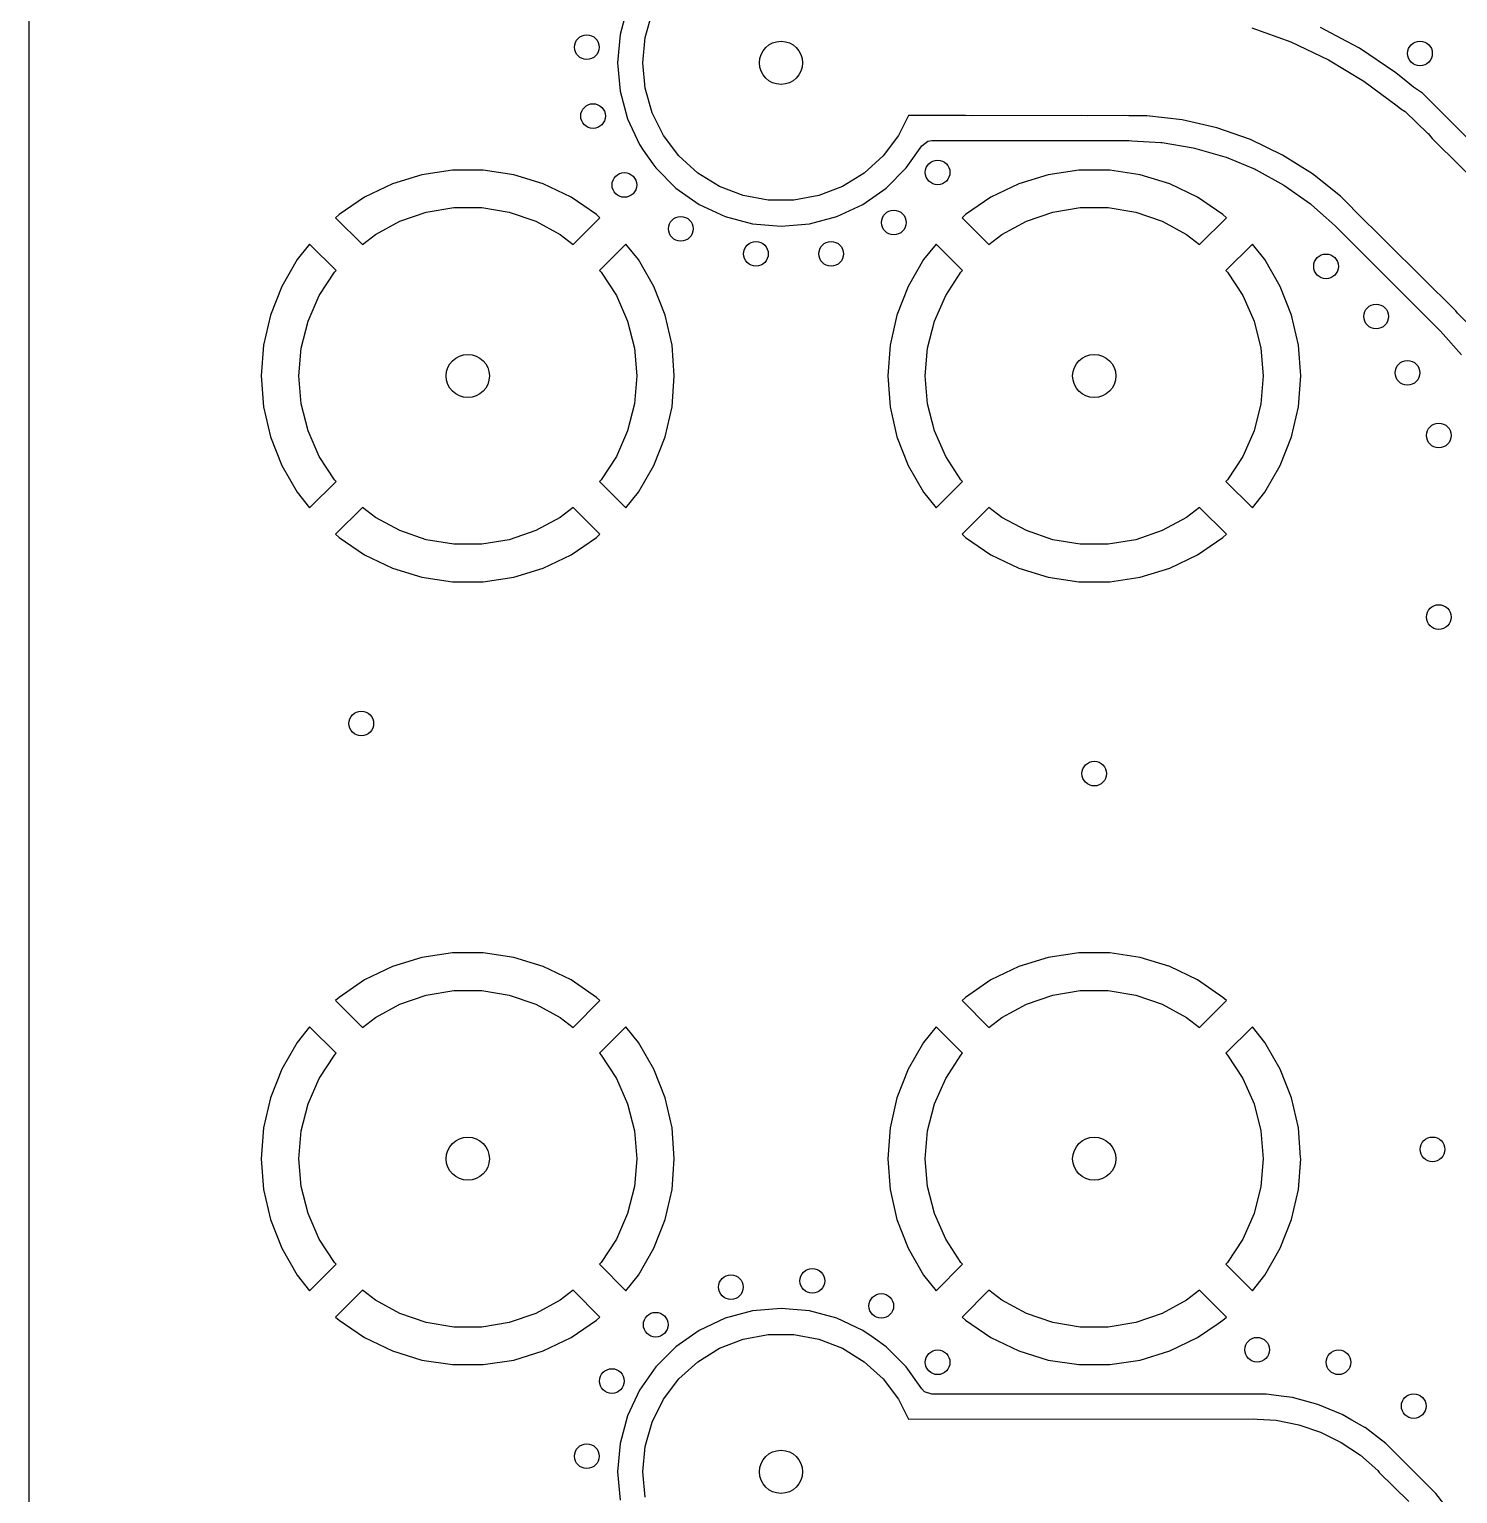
# Model space of a CAD drawing. Extents: x 5.29 to 6.87, y -4.43 to -2.85.
# Drawn here: x 5.2905 to 5.7466, y -3.8755 to -3.4078 of the extents above; entities that cross this region are included whole.
import ezdxf

# ---------------------------------------------------------------- set-up
doc = ezdxf.new("R2010")
doc.units = 0
doc.header["$MEASUREMENT"] = 0
doc.layers.add('BLACK', color=7, linetype='CONTINUOUS')

msp = doc.modelspace()

# ---------------------------------------------------------------- linework, layer by layer
at = {"layer": 'BLACK', "linetype": 'CONTINUOUS'}
for p, q in [((5.29051, -3.4185), (5.29051, -3.3185)), ((5.48147, -3.40065), (5.47912, -3.40944)), ((5.48717, -3.4104), (5.48939, -3.40258)), ((5.47912, -3.40944), (5.47833, -3.4185)), ((5.68079, -3.40737), (5.69327, -3.41184)), ((5.71111, -3.41168), (5.70278, -3.40723)), ((5.48642, -3.4185), (5.48717, -3.4104)), ((5.69327, -3.41184), (5.70526, -3.4175)), ((5.71112, -3.41169), (5.71111, -3.41168)), ((5.71517, -3.41385), (5.71112, -3.41169)), ((5.71112, -3.41169), (5.71112, -3.41169)), ((5.72685, -3.42165), (5.71517, -3.41385)), ((5.71517, -3.41385), (5.71517, -3.41385)), ((5.71517, -3.41385), (5.71517, -3.41385)), ((5.29051, -3.5185), (5.29051, -3.4185)), ((5.47833, -3.4185), (5.47833, -3.4185)), ((5.47833, -3.4185), (5.47912, -3.42757)), ((5.48717, -3.42661), (5.48642, -3.4185)), ((5.70526, -3.4175), (5.71662, -3.42432)), ((5.73013, -3.42435), (5.72685, -3.42165)), ((5.47912, -3.42757), (5.47912, -3.42757)), ((5.47912, -3.42757), (5.47912, -3.42757)), ((5.47912, -3.42757), (5.48147, -3.43635)), ((5.48939, -3.43443), (5.48717, -3.42661)), ((5.71662, -3.42432), (5.72727, -3.43221)), ((5.73244, -3.42624), (5.73013, -3.42435)), ((5.73274, -3.42647), (5.73244, -3.42624)), ((5.73535, -3.42821), (5.73274, -3.42647)), ((5.72727, -3.43221), (5.72839, -3.43323)), ((5.73762, -3.43048), (5.73535, -3.42821)), ((5.73535, -3.42821), (5.73535, -3.42821)), ((5.73766, -3.43051), (5.73762, -3.43048)), ((5.74383, -3.43669), (5.73766, -3.43051)), ((5.48147, -3.43635), (5.48532, -3.4446)), ((5.49302, -3.44172), (5.48939, -3.43443)), ((5.57117, -3.43536), (5.568, -3.44172)), ((5.58945, -3.43532), (5.57117, -3.43536)), ((5.59151, -3.43545), (5.58945, -3.43532)), ((5.62631, -3.43532), (5.59151, -3.43545)), ((5.62828, -3.43545), (5.62631, -3.43532)), ((5.63993, -3.43534), (5.62828, -3.43545)), ((5.64159, -3.43545), (5.63993, -3.43534)), ((5.64727, -3.43545), (5.64159, -3.43545)), ((5.64159, -3.43545), (5.64159, -3.43545)), ((5.64159, -3.43545), (5.64159, -3.43545)), ((5.65856, -3.43672), (5.64727, -3.43545)), ((5.66964, -3.43925), (5.65856, -3.43672)), ((5.72839, -3.43323), (5.72983, -3.43406)), ((5.72983, -3.43406), (5.73707, -3.44109)), ((5.77781, -3.47067), (5.74383, -3.43669)), ((5.74383, -3.43669), (5.74383, -3.43669)), ((5.49793, -3.44821), (5.49302, -3.44172)), ((5.568, -3.44172), (5.5631, -3.44821)), ((5.68036, -3.44301), (5.66964, -3.43925)), ((5.73707, -3.44109), (5.73709, -3.44111)), ((5.73709, -3.44111), (5.73709, -3.44111)), ((5.73709, -3.44111), (5.73709, -3.44111)), ((5.73709, -3.44111), (5.73843, -3.44264)), ((5.48532, -3.4446), (5.48655, -3.44636)), ((5.48655, -3.44636), (5.4896, -3.45071)), ((5.57049, -3.45205), (5.57542, -3.44501)), ((5.57542, -3.44501), (5.57734, -3.44356)), ((5.57734, -3.44356), (5.57861, -3.44335)), ((5.57861, -3.44335), (5.58907, -3.44335)), ((5.58907, -3.44335), (5.62583, -3.44335)), ((5.62583, -3.44335), (5.63857, -3.44335)), ((5.63857, -3.44335), (5.63857, -3.44335)), ((5.63857, -3.44335), (5.64148, -3.44335)), ((5.64148, -3.44335), (5.6417, -3.44335)), ((5.6417, -3.44335), (5.64254, -3.4434)), ((5.64254, -3.4434), (5.65181, -3.44392)), ((5.65181, -3.44392), (5.65225, -3.44397)), ((5.65225, -3.44397), (5.66213, -3.44565)), ((5.66213, -3.44565), (5.66255, -3.44575)), ((5.66255, -3.44575), (5.67218, -3.44852)), ((5.6906, -3.44794), (5.68036, -3.44301)), ((5.73843, -3.44264), (5.7705, -3.47452)), ((5.4896, -3.45071), (5.49053, -3.45205)), ((5.50394, -3.45369), (5.49793, -3.44821)), ((5.5631, -3.44821), (5.55708, -3.45369)), ((5.67218, -3.44852), (5.6726, -3.44866)), ((5.6726, -3.44866), (5.68185, -3.4525)), ((5.70022, -3.45398), (5.6906, -3.44794)), ((5.41584, -3.45422), (5.40642, -3.45713)), ((5.42558, -3.45276), (5.41584, -3.45422)), ((5.41584, -3.45422), (5.41584, -3.45422)), ((5.43544, -3.45276), (5.42558, -3.45276)), ((5.44518, -3.45422), (5.43544, -3.45276)), ((5.4546, -3.45713), (5.44518, -3.45422)), ((5.44518, -3.45422), (5.44518, -3.45422)), ((5.49053, -3.45205), (5.49697, -3.45848)), ((5.51086, -3.45798), (5.50394, -3.45369)), ((5.55708, -3.45369), (5.55017, -3.45798)), ((5.56406, -3.45848), (5.57049, -3.45205)), ((5.61584, -3.45422), (5.60642, -3.45713)), ((5.62558, -3.45276), (5.61584, -3.45422)), ((5.61584, -3.45422), (5.61584, -3.45422)), ((5.63544, -3.45276), (5.62558, -3.45276)), ((5.64518, -3.45422), (5.63544, -3.45276)), ((5.6546, -3.45713), (5.64518, -3.45422)), ((5.64518, -3.45422), (5.64518, -3.45422)), ((5.68185, -3.4525), (5.68225, -3.45269)), ((5.68225, -3.45269), (5.69102, -3.45754)), ((5.7091, -3.46106), (5.70022, -3.45398)), ((5.40642, -3.45713), (5.39755, -3.4614)), ((5.46348, -3.4614), (5.4546, -3.45713)), ((5.49697, -3.45848), (5.50442, -3.4637)), ((5.51844, -3.46092), (5.51086, -3.45798)), ((5.52644, -3.46241), (5.51844, -3.46092)), ((5.54258, -3.46092), (5.53458, -3.46241)), ((5.55017, -3.45798), (5.54258, -3.46092)), ((5.55661, -3.4637), (5.56406, -3.45848)), ((5.60642, -3.45713), (5.59755, -3.4614)), ((5.66348, -3.4614), (5.6546, -3.45713)), ((5.69102, -3.45754), (5.69139, -3.45777)), ((5.69139, -3.45777), (5.69956, -3.46357)), ((5.39755, -3.4614), (5.3894, -3.46696)), ((5.41727, -3.46622), (5.42606, -3.46475)), ((5.42606, -3.46475), (5.43497, -3.46475)), ((5.43497, -3.46475), (5.44375, -3.46622)), ((5.47162, -3.46696), (5.46348, -3.4614)), ((5.50442, -3.4637), (5.51266, -3.46754)), ((5.53458, -3.46241), (5.52644, -3.46241)), ((5.54836, -3.46754), (5.55661, -3.4637)), ((5.59755, -3.4614), (5.5894, -3.46696)), ((5.61727, -3.46622), (5.62606, -3.46475)), ((5.62606, -3.46475), (5.63497, -3.46475)), ((5.63497, -3.46475), (5.64375, -3.46622)), ((5.67162, -3.46696), (5.66348, -3.4614)), ((5.69956, -3.46357), (5.6999, -3.46384)), ((5.6999, -3.46384), (5.70452, -3.46796)), ((5.71311, -3.46507), (5.7091, -3.46106)), ((5.71312, -3.46508), (5.71311, -3.46507)), ((5.74596, -3.49773), (5.71312, -3.46508)), ((5.71312, -3.46508), (5.71312, -3.46508)), ((5.71312, -3.46508), (5.71312, -3.46508)), ((5.71312, -3.46508), (5.71312, -3.46508)), ((5.3894, -3.46696), (5.38832, -3.46796)), ((5.38832, -3.46796), (5.39691, -3.47655)), ((5.40101, -3.47335), (5.40885, -3.46911)), ((5.40885, -3.46911), (5.41727, -3.46622)), ((5.44375, -3.46622), (5.45218, -3.46911)), ((5.45218, -3.46911), (5.46001, -3.47335)), ((5.46412, -3.47655), (5.4727, -3.46796)), ((5.4727, -3.46796), (5.47162, -3.46696)), ((5.51266, -3.46754), (5.52145, -3.4699)), ((5.52145, -3.4699), (5.52145, -3.4699)), ((5.52145, -3.4699), (5.52145, -3.4699)), ((5.52145, -3.4699), (5.53051, -3.47069)), ((5.53051, -3.47069), (5.53957, -3.4699)), ((5.53957, -3.4699), (5.54836, -3.46754)), ((5.53957, -3.4699), (5.53957, -3.4699)), ((5.53957, -3.4699), (5.53957, -3.4699)), ((5.5894, -3.46696), (5.58832, -3.46796)), ((5.58832, -3.46796), (5.5969, -3.47655)), ((5.60101, -3.47335), (5.60885, -3.46911)), ((5.60885, -3.46911), (5.61727, -3.46622)), ((5.64375, -3.46622), (5.65218, -3.46911)), ((5.65218, -3.46911), (5.66001, -3.47335)), ((5.66412, -3.47655), (5.6727, -3.46796)), ((5.6727, -3.46796), (5.67162, -3.46696)), ((5.70452, -3.46796), (5.70744, -3.47058)), ((5.39691, -3.47655), (5.40101, -3.47335)), ((5.46001, -3.47335), (5.46412, -3.47655)), ((5.53051, -3.47069), (5.53051, -3.47069)), ((5.53051, -3.47069), (5.53051, -3.47069)), ((5.5969, -3.47655), (5.60101, -3.47335)), ((5.66001, -3.47335), (5.66412, -3.47655)), ((5.70744, -3.47058), (5.7076, -3.47073)), ((5.7076, -3.47073), (5.74087, -3.504)), ((5.38002, -3.47637), (5.37604, -3.48136)), ((5.38847, -3.48481), (5.38002, -3.47637)), ((5.481, -3.47637), (5.47256, -3.48481)), ((5.48499, -3.48136), (5.481, -3.47637)), ((5.58002, -3.47637), (5.57604, -3.48136)), ((5.58847, -3.48481), (5.58002, -3.47637)), ((5.681, -3.47637), (5.67256, -3.48481)), ((5.68499, -3.48136), (5.681, -3.47637)), ((5.37604, -3.48136), (5.37111, -3.4899)), ((5.48991, -3.4899), (5.48499, -3.48136)), ((5.48499, -3.48136), (5.48499, -3.48136)), ((5.57604, -3.48136), (5.57111, -3.4899)), ((5.68991, -3.4899), (5.68499, -3.48136)), ((5.68499, -3.48136), (5.68499, -3.48136)), ((5.38308, -3.49283), (5.38795, -3.48538)), ((5.38795, -3.48538), (5.38847, -3.48481)), ((5.47256, -3.48481), (5.47308, -3.48538)), ((5.47308, -3.48538), (5.47795, -3.49283)), ((5.58308, -3.49283), (5.58795, -3.48538)), ((5.58795, -3.48538), (5.58847, -3.48481)), ((5.67256, -3.48481), (5.67308, -3.48538)), ((5.67308, -3.48538), (5.67795, -3.49283)), ((5.37111, -3.4899), (5.36751, -3.49907)), ((5.37111, -3.4899), (5.37111, -3.4899)), ((5.3795, -3.50099), (5.38308, -3.49283)), ((5.47795, -3.49283), (5.48153, -3.50099)), ((5.49351, -3.49907), (5.48991, -3.4899)), ((5.48991, -3.4899), (5.48991, -3.4899)), ((5.57111, -3.4899), (5.56751, -3.49907)), ((5.57111, -3.4899), (5.57111, -3.4899)), ((5.5795, -3.50099), (5.58308, -3.49283)), ((5.67795, -3.49283), (5.68153, -3.50099)), ((5.69351, -3.49907), (5.68991, -3.4899)), ((5.68991, -3.4899), (5.68991, -3.4899)), ((5.74653, -3.49849), (5.74596, -3.49773)), ((5.36751, -3.49907), (5.36532, -3.50868)), ((5.37731, -3.50963), (5.3795, -3.50099)), ((5.48153, -3.50099), (5.48371, -3.50963)), ((5.49571, -3.50868), (5.49351, -3.49907)), ((5.56751, -3.49907), (5.56532, -3.50868)), ((5.57731, -3.50963), (5.5795, -3.50099)), ((5.68153, -3.50099), (5.68371, -3.50963)), ((5.69571, -3.50868), (5.69351, -3.49907)), ((5.75055, -3.50251), (5.74653, -3.49849)), ((5.74653, -3.49849), (5.74653, -3.49849)), ((5.74087, -3.504), (5.74102, -3.50416)), ((5.74102, -3.50416), (5.74777, -3.51171)), ((5.36532, -3.50868), (5.36458, -3.5185)), ((5.36532, -3.50868), (5.36532, -3.50868)), ((5.37657, -3.5185), (5.37731, -3.50963)), ((5.48371, -3.50963), (5.48445, -3.5185)), ((5.49571, -3.50868), (5.49571, -3.50868)), ((5.49644, -3.5185), (5.49571, -3.50868)), ((5.56532, -3.50868), (5.56458, -3.5185)), ((5.56532, -3.50868), (5.56532, -3.50868)), ((5.57657, -3.5185), (5.57731, -3.50963)), ((5.68371, -3.50963), (5.68445, -3.5185)), ((5.69644, -3.5185), (5.69571, -3.50868)), ((5.69571, -3.50868), (5.69571, -3.50868)), ((5.29051, -3.7685), (5.29051, -3.5185)), ((5.36458, -3.5185), (5.36532, -3.52833)), ((5.36458, -3.5185), (5.36458, -3.5185)), ((5.37731, -3.52738), (5.37657, -3.5185)), ((5.48445, -3.5185), (5.48371, -3.52738)), ((5.49571, -3.52833), (5.49644, -3.5185)), ((5.49644, -3.5185), (5.49644, -3.5185)), ((5.56458, -3.5185), (5.56532, -3.52833)), ((5.56458, -3.5185), (5.56458, -3.5185)), ((5.57731, -3.52738), (5.57657, -3.5185)), ((5.68445, -3.5185), (5.68371, -3.52738)), ((5.69571, -3.52833), (5.69644, -3.5185)), ((5.69644, -3.5185), (5.69644, -3.5185)), ((5.36532, -3.52833), (5.36532, -3.52833)), ((5.36532, -3.52833), (5.36751, -3.53794)), ((5.3795, -3.53602), (5.37731, -3.52738)), ((5.48371, -3.52738), (5.48153, -3.53602)), ((5.49351, -3.53794), (5.49571, -3.52833)), ((5.49571, -3.52833), (5.49571, -3.52833)), ((5.56532, -3.52833), (5.56532, -3.52833)), ((5.56532, -3.52833), (5.56751, -3.53794)), ((5.5795, -3.53602), (5.57731, -3.52738)), ((5.68371, -3.52738), (5.68153, -3.53602)), ((5.69351, -3.53794), (5.69571, -3.52833)), ((5.69571, -3.52833), (5.69571, -3.52833)), ((5.36751, -3.53794), (5.37111, -3.54711)), ((5.38308, -3.54418), (5.3795, -3.53602)), ((5.48153, -3.53602), (5.47795, -3.54418)), ((5.48991, -3.54711), (5.49351, -3.53794)), ((5.56751, -3.53794), (5.57111, -3.54711)), ((5.58308, -3.54418), (5.5795, -3.53602)), ((5.68153, -3.53602), (5.67795, -3.54418)), ((5.68991, -3.54711), (5.69351, -3.53794)), ((5.38795, -3.55163), (5.38308, -3.54418)), ((5.47795, -3.54418), (5.47308, -3.55163)), ((5.58795, -3.55163), (5.58308, -3.54418)), ((5.67795, -3.54418), (5.67308, -3.55163)), ((5.37111, -3.54711), (5.37111, -3.54711)), ((5.37111, -3.54711), (5.37604, -3.55564)), ((5.48499, -3.55564), (5.48991, -3.54711)), ((5.48991, -3.54711), (5.48991, -3.54711)), ((5.57111, -3.54711), (5.57111, -3.54711)), ((5.57111, -3.54711), (5.57604, -3.55564)), ((5.68499, -3.55564), (5.68991, -3.54711)), ((5.68991, -3.54711), (5.68991, -3.54711)), ((5.38002, -3.56064), (5.38847, -3.5522)), ((5.38847, -3.5522), (5.38795, -3.55163)), ((5.47308, -3.55163), (5.47256, -3.5522)), ((5.47256, -3.5522), (5.481, -3.56064)), ((5.58002, -3.56064), (5.58847, -3.5522)), ((5.58847, -3.5522), (5.58795, -3.55163)), ((5.67308, -3.55163), (5.67256, -3.5522)), ((5.67256, -3.5522), (5.681, -3.56064)), ((5.37604, -3.55564), (5.37604, -3.55564)), ((5.37604, -3.55564), (5.38002, -3.56064)), ((5.481, -3.56064), (5.48499, -3.55565)), ((5.48499, -3.55565), (5.48499, -3.55564)), ((5.57604, -3.55564), (5.57604, -3.55564)), ((5.57604, -3.55564), (5.58002, -3.56064)), ((5.681, -3.56064), (5.68499, -3.55565)), ((5.68499, -3.55565), (5.68499, -3.55564)), ((5.39691, -3.56046), (5.38832, -3.56905)), ((5.40101, -3.56366), (5.39691, -3.56046)), ((5.40885, -3.5679), (5.40101, -3.56366)), ((5.46001, -3.56366), (5.45218, -3.5679)), ((5.46412, -3.56046), (5.46001, -3.56366)), ((5.4727, -3.56905), (5.46412, -3.56046)), ((5.5969, -3.56046), (5.58832, -3.56905)), ((5.60101, -3.56366), (5.5969, -3.56046)), ((5.60885, -3.5679), (5.60101, -3.56366)), ((5.66001, -3.56366), (5.65218, -3.5679)), ((5.66412, -3.56046), (5.66001, -3.56366)), ((5.6727, -3.56905), (5.66412, -3.56046)), ((5.41727, -3.57079), (5.40885, -3.5679)), ((5.45218, -3.5679), (5.44375, -3.57079)), ((5.61727, -3.57079), (5.60885, -3.5679)), ((5.65218, -3.5679), (5.64375, -3.57079)), ((5.38832, -3.56905), (5.3894, -3.57005)), ((5.3894, -3.57005), (5.3894, -3.57005)), ((5.3894, -3.57005), (5.39755, -3.5756)), ((5.42606, -3.57226), (5.41727, -3.57079)), ((5.43497, -3.57226), (5.42606, -3.57226)), ((5.44375, -3.57079), (5.43497, -3.57226)), ((5.46348, -3.5756), (5.47162, -3.57005)), ((5.47162, -3.57005), (5.4727, -3.56905)), ((5.47162, -3.57005), (5.47162, -3.57005)), ((5.58832, -3.56905), (5.5894, -3.57005)), ((5.5894, -3.57005), (5.5894, -3.57005)), ((5.5894, -3.57005), (5.59755, -3.5756)), ((5.62606, -3.57226), (5.61727, -3.57079)), ((5.63497, -3.57226), (5.62606, -3.57226)), ((5.64375, -3.57079), (5.63497, -3.57226)), ((5.66348, -3.5756), (5.67162, -3.57005)), ((5.67162, -3.57005), (5.6727, -3.56905)), ((5.67162, -3.57005), (5.67162, -3.57005)), ((5.39755, -3.5756), (5.40642, -3.57988)), ((5.4546, -3.57988), (5.46348, -3.5756)), ((5.59755, -3.5756), (5.60642, -3.57988)), ((5.6546, -3.57988), (5.66348, -3.5756)), ((5.40642, -3.57988), (5.41584, -3.58278)), ((5.44518, -3.58278), (5.4546, -3.57988)), ((5.60642, -3.57988), (5.61584, -3.58278)), ((5.64518, -3.58278), (5.6546, -3.57988)), ((5.41584, -3.58278), (5.41584, -3.58278)), ((5.41584, -3.58278), (5.42558, -3.58425)), ((5.42558, -3.58425), (5.42558, -3.58425)), ((5.42558, -3.58425), (5.43544, -3.58425)), ((5.43544, -3.58425), (5.44518, -3.58278)), ((5.43544, -3.58425), (5.43544, -3.58425)), ((5.44518, -3.58278), (5.44518, -3.58278)), ((5.61584, -3.58278), (5.61584, -3.58278)), ((5.61584, -3.58278), (5.62558, -3.58425)), ((5.62558, -3.58425), (5.62558, -3.58425)), ((5.62558, -3.58425), (5.63544, -3.58425)), ((5.63544, -3.58425), (5.64518, -3.58278)), ((5.63544, -3.58425), (5.63544, -3.58425)), ((5.64518, -3.58278), (5.64518, -3.58278)), ((5.42558, -3.70276), (5.41584, -3.70422)), ((5.43544, -3.70276), (5.42558, -3.70276)), ((5.44518, -3.70422), (5.43544, -3.70276)), ((5.62558, -3.70276), (5.61584, -3.70422)), ((5.63544, -3.70276), (5.62558, -3.70276)), ((5.64518, -3.70422), (5.63544, -3.70276)), ((5.40642, -3.70713), (5.39755, -3.7114)), ((5.41584, -3.70422), (5.40642, -3.70713)), ((5.41584, -3.70422), (5.41584, -3.70422)), ((5.4546, -3.70713), (5.44518, -3.70422)), ((5.44518, -3.70422), (5.44518, -3.70422)), ((5.46348, -3.7114), (5.4546, -3.70713)), ((5.60642, -3.70713), (5.59755, -3.7114)), ((5.61584, -3.70422), (5.60642, -3.70713)), ((5.61584, -3.70422), (5.61584, -3.70422)), ((5.6546, -3.70713), (5.64518, -3.70422)), ((5.64518, -3.70422), (5.64518, -3.70422)), ((5.66348, -3.7114), (5.6546, -3.70713)), ((5.39755, -3.7114), (5.3894, -3.71696)), ((5.47162, -3.71696), (5.46348, -3.7114)), ((5.59755, -3.7114), (5.5894, -3.71696)), ((5.67162, -3.71696), (5.66348, -3.7114)), ((5.3894, -3.71696), (5.38832, -3.71796)), ((5.38832, -3.71796), (5.39691, -3.72655)), ((5.40885, -3.71911), (5.41727, -3.71622)), ((5.41727, -3.71622), (5.42606, -3.71475)), ((5.42606, -3.71475), (5.43497, -3.71475)), ((5.43497, -3.71475), (5.44375, -3.71622)), ((5.44375, -3.71622), (5.45218, -3.71911)), ((5.46412, -3.72655), (5.4727, -3.71796)), ((5.4727, -3.71796), (5.47162, -3.71696)), ((5.5894, -3.71696), (5.58832, -3.71796)), ((5.58832, -3.71796), (5.5969, -3.72655)), ((5.60885, -3.71911), (5.61727, -3.71622)), ((5.61727, -3.71622), (5.62606, -3.71475)), ((5.62606, -3.71475), (5.63497, -3.71475)), ((5.63497, -3.71475), (5.64375, -3.71622)), ((5.64375, -3.71622), (5.65218, -3.71911)), ((5.66412, -3.72655), (5.6727, -3.71796)), ((5.6727, -3.71796), (5.67162, -3.71696)), ((5.40101, -3.72335), (5.40885, -3.71911)), ((5.45218, -3.71911), (5.46001, -3.72335)), ((5.60101, -3.72335), (5.60885, -3.71911)), ((5.65218, -3.71911), (5.66001, -3.72335)), ((5.38002, -3.72637), (5.37604, -3.73136)), ((5.38847, -3.73481), (5.38002, -3.72637)), ((5.39691, -3.72655), (5.40101, -3.72335)), ((5.46001, -3.72335), (5.46412, -3.72655)), ((5.481, -3.72637), (5.47256, -3.73481)), ((5.48499, -3.73136), (5.481, -3.72637)), ((5.58002, -3.72637), (5.57604, -3.73136)), ((5.58847, -3.73481), (5.58002, -3.72637)), ((5.5969, -3.72655), (5.60101, -3.72335)), ((5.66001, -3.72335), (5.66412, -3.72655)), ((5.681, -3.72637), (5.67256, -3.73481)), ((5.68499, -3.73136), (5.681, -3.72637)), ((5.37604, -3.73136), (5.37111, -3.7399)), ((5.48991, -3.7399), (5.48499, -3.73136)), ((5.48499, -3.73136), (5.48499, -3.73136)), ((5.57604, -3.73136), (5.57111, -3.7399)), ((5.68991, -3.7399), (5.68499, -3.73136)), ((5.68499, -3.73136), (5.68499, -3.73136)), ((5.38308, -3.74283), (5.38795, -3.73538)), ((5.38795, -3.73538), (5.38847, -3.73481)), ((5.47256, -3.73481), (5.47308, -3.73538)), ((5.47308, -3.73538), (5.47795, -3.74283)), ((5.58308, -3.74283), (5.58795, -3.73538)), ((5.58795, -3.73538), (5.58847, -3.73481)), ((5.67256, -3.73481), (5.67308, -3.73538)), ((5.67308, -3.73538), (5.67795, -3.74283)), ((5.37111, -3.7399), (5.36751, -3.74907)), ((5.37111, -3.7399), (5.37111, -3.7399)), ((5.49351, -3.74907), (5.48991, -3.7399)), ((5.48991, -3.7399), (5.48991, -3.7399)), ((5.57111, -3.7399), (5.56751, -3.74907)), ((5.57111, -3.7399), (5.57111, -3.7399)), ((5.69351, -3.74907), (5.68991, -3.7399)), ((5.68991, -3.7399), (5.68991, -3.7399)), ((5.3795, -3.75099), (5.38308, -3.74283)), ((5.47795, -3.74283), (5.48153, -3.75099)), ((5.5795, -3.75099), (5.58308, -3.74283)), ((5.67795, -3.74283), (5.68153, -3.75099)), ((5.36751, -3.74907), (5.36532, -3.75868)), ((5.49571, -3.75868), (5.49351, -3.74907)), ((5.56751, -3.74907), (5.56532, -3.75868)), ((5.69571, -3.75868), (5.69351, -3.74907)), ((5.37731, -3.75963), (5.3795, -3.75099)), ((5.48153, -3.75099), (5.48371, -3.75963)), ((5.57731, -3.75963), (5.5795, -3.75099)), ((5.68153, -3.75099), (5.68371, -3.75963)), ((5.36532, -3.75868), (5.36458, -3.7685)), ((5.36532, -3.75868), (5.36532, -3.75868)), ((5.37657, -3.7685), (5.37731, -3.75963)), ((5.48371, -3.75963), (5.48445, -3.7685)), ((5.49571, -3.75868), (5.49571, -3.75868)), ((5.49644, -3.7685), (5.49571, -3.75868)), ((5.56532, -3.75868), (5.56458, -3.7685)), ((5.56532, -3.75868), (5.56532, -3.75868)), ((5.57657, -3.7685), (5.57731, -3.75963)), ((5.68371, -3.75963), (5.68445, -3.7685)), ((5.69641, -3.76806), (5.69571, -3.75868)), ((5.69571, -3.75868), (5.69571, -3.75868)), ((5.29051, -3.8685), (5.29051, -3.7685)), ((5.36458, -3.7685), (5.36532, -3.77833)), ((5.36458, -3.7685), (5.36458, -3.7685)), ((5.37731, -3.77738), (5.37657, -3.7685)), ((5.48445, -3.7685), (5.48371, -3.77738)), ((5.49571, -3.77833), (5.49644, -3.7685)), ((5.49644, -3.7685), (5.49644, -3.7685)), ((5.56458, -3.7685), (5.56532, -3.77833)), ((5.56458, -3.7685), (5.56458, -3.7685)), ((5.57731, -3.77738), (5.57657, -3.7685)), ((5.68445, -3.7685), (5.68371, -3.77738)), ((5.69571, -3.77833), (5.69644, -3.7685)), ((5.69644, -3.7685), (5.69641, -3.76806)), ((5.69644, -3.7685), (5.69644, -3.7685)), ((5.36532, -3.77833), (5.36532, -3.77833)), ((5.36532, -3.77833), (5.36751, -3.78794)), ((5.3795, -3.78602), (5.37731, -3.77738)), ((5.48371, -3.77738), (5.48153, -3.78602)), ((5.49351, -3.78794), (5.49571, -3.77833)), ((5.49571, -3.77833), (5.49571, -3.77833)), ((5.56532, -3.77833), (5.56532, -3.77833)), ((5.56532, -3.77833), (5.56751, -3.78794)), ((5.5795, -3.78602), (5.57731, -3.77738)), ((5.68371, -3.77738), (5.68153, -3.78602)), ((5.69351, -3.78794), (5.69571, -3.77833)), ((5.69571, -3.77833), (5.69571, -3.77833)), ((5.36751, -3.78794), (5.37111, -3.79711)), ((5.38308, -3.79418), (5.3795, -3.78602)), ((5.48153, -3.78602), (5.47795, -3.79418)), ((5.48991, -3.79711), (5.49351, -3.78794)), ((5.56751, -3.78794), (5.57111, -3.79711)), ((5.58308, -3.79418), (5.5795, -3.78602)), ((5.68153, -3.78602), (5.67795, -3.79418)), ((5.68991, -3.79711), (5.69351, -3.78794)), ((5.37111, -3.79711), (5.37111, -3.79711)), ((5.37111, -3.79711), (5.37604, -3.80564)), ((5.38795, -3.80163), (5.38308, -3.79418)), ((5.47795, -3.79418), (5.47308, -3.80163)), ((5.48499, -3.80564), (5.48991, -3.79711)), ((5.48991, -3.79711), (5.48991, -3.79711)), ((5.57111, -3.79711), (5.57111, -3.79711)), ((5.57111, -3.79711), (5.57604, -3.80564)), ((5.58795, -3.80163), (5.58308, -3.79418)), ((5.67795, -3.79418), (5.67308, -3.80163)), ((5.68499, -3.80564), (5.68991, -3.79711)), ((5.68991, -3.79711), (5.68991, -3.79711)), ((5.38002, -3.81064), (5.38847, -3.8022)), ((5.38847, -3.8022), (5.38795, -3.80163)), ((5.47308, -3.80163), (5.47256, -3.8022)), ((5.47256, -3.8022), (5.481, -3.81064)), ((5.58002, -3.81064), (5.58847, -3.8022)), ((5.58847, -3.8022), (5.58795, -3.80163)), ((5.67308, -3.80163), (5.67256, -3.8022)), ((5.67256, -3.8022), (5.681, -3.81064)), ((5.37604, -3.80564), (5.37604, -3.80564)), ((5.37604, -3.80564), (5.38002, -3.81064)), ((5.481, -3.81064), (5.48499, -3.80565)), ((5.48499, -3.80565), (5.48499, -3.80564)), ((5.57604, -3.80564), (5.57604, -3.80564)), ((5.57604, -3.80564), (5.58002, -3.81064)), ((5.681, -3.81064), (5.68499, -3.80565)), ((5.68499, -3.80565), (5.68499, -3.80564)), ((5.39691, -3.81046), (5.38832, -3.81905)), ((5.40101, -3.81366), (5.39691, -3.81046)), ((5.46412, -3.81046), (5.46001, -3.81366)), ((5.4727, -3.81905), (5.46412, -3.81046)), ((5.5969, -3.81046), (5.58832, -3.81905)), ((5.60101, -3.81366), (5.5969, -3.81046)), ((5.66412, -3.81046), (5.66001, -3.81366)), ((5.6727, -3.81905), (5.66412, -3.81046)), ((5.40885, -3.8179), (5.40101, -3.81366)), ((5.46001, -3.81366), (5.45218, -3.8179)), ((5.53051, -3.81632), (5.52145, -3.81711)), ((5.53957, -3.81711), (5.53051, -3.81632)), ((5.53051, -3.81632), (5.53051, -3.81632)), ((5.60885, -3.8179), (5.60101, -3.81366)), ((5.66001, -3.81366), (5.65218, -3.8179)), ((5.38832, -3.81905), (5.3894, -3.82005)), ((5.3894, -3.82005), (5.3894, -3.82005)), ((5.3894, -3.82005), (5.39755, -3.8256)), ((5.41727, -3.82079), (5.40885, -3.8179)), ((5.42606, -3.82226), (5.41727, -3.82079)), ((5.44375, -3.82079), (5.43497, -3.82226)), ((5.45218, -3.8179), (5.44375, -3.82079)), ((5.46348, -3.8256), (5.47162, -3.82005)), ((5.47162, -3.82005), (5.4727, -3.81905)), ((5.47162, -3.82005), (5.47162, -3.82005)), ((5.51266, -3.81946), (5.50442, -3.82331)), ((5.52145, -3.81711), (5.51266, -3.81946)), ((5.54836, -3.81946), (5.53957, -3.81711)), ((5.53957, -3.81711), (5.53957, -3.81711)), ((5.53957, -3.81711), (5.53957, -3.81711)), ((5.55661, -3.82331), (5.54836, -3.81946)), ((5.58832, -3.81905), (5.5894, -3.82005)), ((5.5894, -3.82005), (5.5894, -3.82005)), ((5.5894, -3.82005), (5.59755, -3.8256)), ((5.61727, -3.82079), (5.60885, -3.8179)), ((5.62606, -3.82226), (5.61727, -3.82079)), ((5.64375, -3.82079), (5.63497, -3.82226)), ((5.65218, -3.8179), (5.64375, -3.82079)), ((5.6701, -3.82109), (5.67162, -3.82005)), ((5.67162, -3.82005), (5.6727, -3.81905)), ((5.67162, -3.82005), (5.67162, -3.82005)), ((5.39755, -3.8256), (5.40642, -3.82988)), ((5.43497, -3.82226), (5.42606, -3.82226)), ((5.4546, -3.82988), (5.46348, -3.8256)), ((5.50442, -3.82331), (5.49697, -3.82853)), ((5.51844, -3.82609), (5.52644, -3.8246)), ((5.52644, -3.8246), (5.53458, -3.8246)), ((5.53458, -3.8246), (5.54258, -3.82609)), ((5.55988, -3.8256), (5.55661, -3.82331)), ((5.56406, -3.82853), (5.55988, -3.8256)), ((5.59755, -3.8256), (5.60642, -3.82988)), ((5.63497, -3.82226), (5.62606, -3.82226)), ((5.6546, -3.82988), (5.66348, -3.8256)), ((5.66348, -3.8256), (5.6701, -3.82109)), ((5.40642, -3.82988), (5.41584, -3.83278)), ((5.44518, -3.83278), (5.4546, -3.82988)), ((5.49697, -3.82853), (5.49053, -3.83496)), ((5.50394, -3.83332), (5.51086, -3.82903)), ((5.51086, -3.82903), (5.51844, -3.82609)), ((5.54258, -3.82609), (5.55017, -3.82903)), ((5.55017, -3.82903), (5.55708, -3.83332)), ((5.57049, -3.83496), (5.56406, -3.82853)), ((5.56406, -3.82853), (5.56406, -3.82853)), ((5.56406, -3.82853), (5.56406, -3.82853)), ((5.60642, -3.82988), (5.61584, -3.83278)), ((5.64518, -3.83278), (5.6546, -3.82988)), ((5.41584, -3.83278), (5.41584, -3.83278)), ((5.41584, -3.83278), (5.42558, -3.83425)), ((5.42558, -3.83425), (5.42558, -3.83425)), ((5.42558, -3.83425), (5.43544, -3.83425)), ((5.43544, -3.83425), (5.44518, -3.83278)), ((5.43544, -3.83425), (5.43544, -3.83425)), ((5.44518, -3.83278), (5.44518, -3.83278)), ((5.49053, -3.83496), (5.48532, -3.84241)), ((5.49793, -3.8388), (5.50394, -3.83332)), ((5.55708, -3.83332), (5.5631, -3.8388)), ((5.57542, -3.842), (5.57049, -3.83496)), ((5.57049, -3.83496), (5.57049, -3.83496)), ((5.57049, -3.83496), (5.57049, -3.83496)), ((5.61584, -3.83278), (5.61584, -3.83278)), ((5.61584, -3.83278), (5.62558, -3.83425)), ((5.62558, -3.83425), (5.62558, -3.83425)), ((5.62558, -3.83425), (5.63544, -3.83425)), ((5.63544, -3.83425), (5.64518, -3.83278)), ((5.63544, -3.83425), (5.63544, -3.83425)), ((5.64518, -3.83278), (5.64518, -3.83278)), ((5.49302, -3.84529), (5.49793, -3.8388)), ((5.5631, -3.8388), (5.568, -3.84529)), ((5.48532, -3.84241), (5.48147, -3.85065)), ((5.57632, -3.84292), (5.57542, -3.842)), ((5.57861, -3.84366), (5.57632, -3.84292)), ((5.6812, -3.84366), (5.57861, -3.84366)), ((5.68541, -3.84366), (5.6812, -3.84366)), ((5.69108, -3.84441), (5.68541, -3.84366)), ((5.68541, -3.84366), (5.68541, -3.84366)), ((5.69376, -3.84476), (5.69108, -3.84441)), ((5.48939, -3.85258), (5.49302, -3.84529)), ((5.568, -3.84529), (5.57117, -3.85166)), ((5.70189, -3.84694), (5.69376, -3.84476)), ((5.70914, -3.84994), (5.70189, -3.84694)), ((5.70189, -3.84694), (5.70189, -3.84694)), ((5.48147, -3.85065), (5.47912, -3.85944)), ((5.48717, -3.8604), (5.48939, -3.85258)), ((5.57117, -3.85166), (5.6812, -3.85156)), ((5.6812, -3.85156), (5.6812, -3.85156)), ((5.6812, -3.85156), (5.6812, -3.85156)), ((5.6812, -3.85156), (5.68255, -3.85164)), ((5.68255, -3.85164), (5.68856, -3.85204)), ((5.68856, -3.85204), (5.69578, -3.85347)), ((5.69578, -3.85347), (5.70276, -3.85584)), ((5.70967, -3.85016), (5.70914, -3.84994)), ((5.7128, -3.85197), (5.70967, -3.85016)), ((5.71695, -3.85437), (5.7128, -3.85197)), ((5.70276, -3.85584), (5.70936, -3.8591)), ((5.71695, -3.85437), (5.71695, -3.85437)), ((5.71695, -3.85437), (5.71695, -3.85437)), ((5.72126, -3.85767), (5.71696, -3.85437)), ((5.71696, -3.85437), (5.71695, -3.85437)), ((5.72363, -3.85949), (5.72126, -3.85767)), ((5.47912, -3.85944), (5.47833, -3.8685)), ((5.48642, -3.8685), (5.48717, -3.8604)), ((5.70936, -3.8591), (5.71549, -3.86319)), ((5.72661, -3.86247), (5.72363, -3.85949)), ((5.72363, -3.85949), (5.72363, -3.85949)), ((5.72363, -3.85949), (5.72363, -3.85949)), ((5.72775, -3.86361), (5.72661, -3.86247)), ((5.72661, -3.86247), (5.72661, -3.86247)), ((5.71549, -3.86319), (5.72103, -3.86805)), ((5.73441, -3.87027), (5.72775, -3.86361)), ((5.72775, -3.86361), (5.72775, -3.86361)), ((5.29051, -3.9685), (5.29051, -3.8685)), ((5.47833, -3.8685), (5.47833, -3.8685)), ((5.47833, -3.8685), (5.47912, -3.87757)), ((5.48717, -3.87661), (5.48642, -3.8685)), ((5.72103, -3.86805), (5.72103, -3.86805)), ((5.72103, -3.86805), (5.72152, -3.86871)), ((5.72152, -3.86871), (5.73097, -3.87799)), ((5.73655, -3.87241), (5.73441, -3.87027)), ((5.73441, -3.87027), (5.73441, -3.87027)), ((5.73952, -3.87538), (5.73655, -3.87241)), ((5.74465, -3.88206), (5.73952, -3.87538))]:
    msp.add_line(p, q, dxfattribs=at)
at = {"layer": 'BLACK'}
for centre, radius in [((5.46851, -3.4135), 0.00394), ((5.53051, -3.4185), 0.00689), ((5.73451, -3.4155), 0.00394), ((5.47051, -3.4355), 0.00394), ((5.58051, -3.4535), 0.00394), ((5.48051, -3.4575), 0.00394), ((5.56651, -3.4695), 0.00394), ((5.49851, -3.4715), 0.00394), ((5.52251, -3.4795), 0.00394), ((5.54651, -3.4795), 0.00394), ((5.70451, -3.4835), 0.00394), ((5.72051, -3.4995), 0.00394), ((5.43051, -3.5185), 0.00689), ((5.63051, -3.5185), 0.00689), ((5.73051, -3.5175), 0.00394), ((5.74051, -3.5375), 0.00394), ((5.74051, -3.5955), 0.00394), ((5.39651, -3.6295), 0.00394), ((5.63051, -3.6455), 0.00394), ((5.43051, -3.7685), 0.00689), ((5.63051, -3.7685), 0.00689), ((5.73851, -3.7655), 0.00394), ((5.51451, -3.8095), 0.00394), ((5.54051, -3.8075), 0.00394), ((5.56251, -3.8155), 0.00394), ((5.49051, -3.8215), 0.00394), ((5.68251, -3.8295), 0.00394), ((5.58051, -3.8335), 0.00394), ((5.70851, -3.8335), 0.00394), ((5.47651, -3.8395), 0.00394), ((5.73251, -3.8475), 0.00394), ((5.46851, -3.8635), 0.00394), ((5.53051, -3.8685), 0.00689)]:
    msp.add_circle(centre, radius, dxfattribs=at)

doc.saveas('drawing.dxf')
